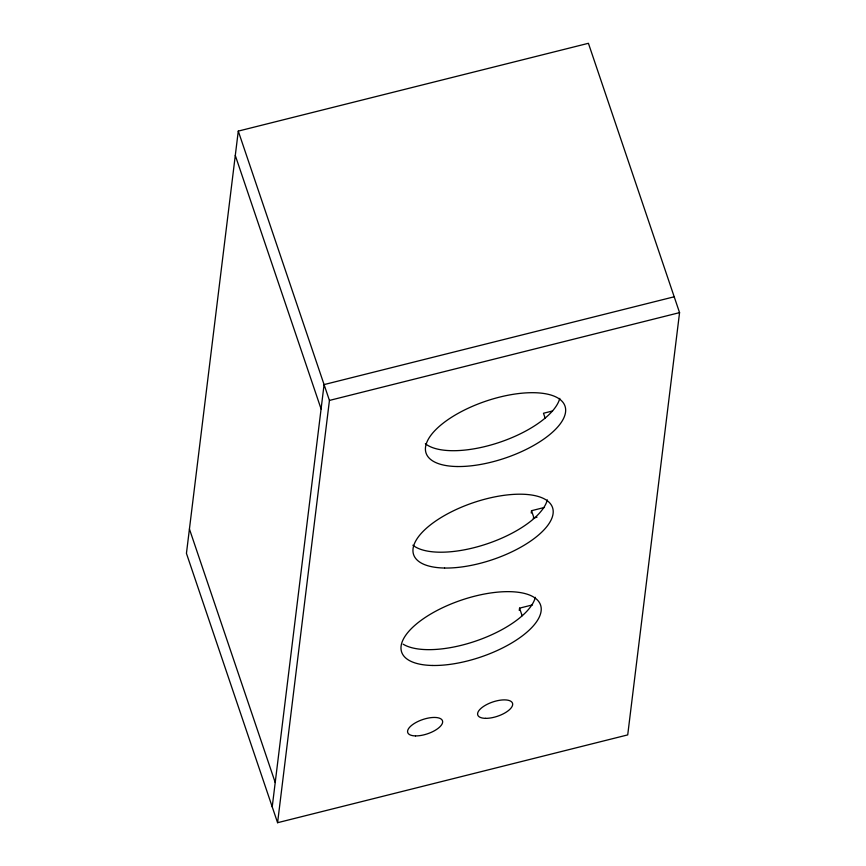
<?xml version="1.0" encoding="UTF-8"?>
<svg xmlns="http://www.w3.org/2000/svg" width="866" height="866" viewBox="0 0 866 866"><rect width="100%" height="100%" fill="white"/><g stroke="black" fill="none" stroke-linecap="round" stroke-linejoin="round"><path stroke-width="1.3" d="M238.28 131.102L186.439 553.374L277.585 822.7L627.72 734.898L679.561 312.626L588.415 43.3L238.28 131.102L329.437 400.428L277.585 822.7M272.227 806.852L324.079 384.591L674.203 296.789M519.264 610.465L519.557 608.149L532.525 604.89M531.237 513.018L531.518 510.702L544.487 507.444M329.437 400.428L679.561 312.626M552.562 410.971L543.48 413.255L545.201 418.321M533.12 518.171L537.007 517.186M531.518 510.702L534.095 518.301M519.557 608.149L522.133 615.748M235.292 155.458L321.08 408.947M189.427 529.007L275.215 782.496M559.782 398.36A73.339 30.061 -18.7 0 1 499.606 442.31A73.339 30.061 -18.7 0 1 425.347 443.695M547.323 499.877A73.339 30.061 -18.7 0 1 487.147 543.816A73.339 30.061 -18.7 0 1 412.887 545.201M535.35 597.323A73.339 30.061 -18.7 0 1 477.761 640.375A73.339 30.061 -18.7 0 1 403.101 644.174M457.064 466.525A73.339 30.061 -18.7 0 0 565.552 412.054A73.339 30.061 -18.7 0 0 463.97 410.267A73.339 30.061 -18.7 0 0 457.064 466.525M444.594 568.031A73.339 30.061 -18.7 0 0 553.093 513.56A73.339 30.061 -18.7 0 0 451.5 511.774A73.339 30.061 -18.7 0 0 444.594 568.031M432.632 665.478A73.339 30.061 -18.7 0 0 541.12 611.006A73.339 30.061 -18.7 0 0 439.538 609.22A73.339 30.061 -18.7 0 0 432.632 665.478M415.507 735.905A18.338 7.513 -18.7 0 0 442.623 722.287A18.338 7.513 -18.7 0 0 417.228 721.833A18.338 7.513 -18.7 0 0 415.507 735.905M485.523 718.347A18.338 7.513 -18.7 0 0 512.65 704.729A18.338 7.513 -18.7 0 0 487.255 704.274A18.338 7.513 -18.7 0 0 485.523 718.347"/></g></svg>
